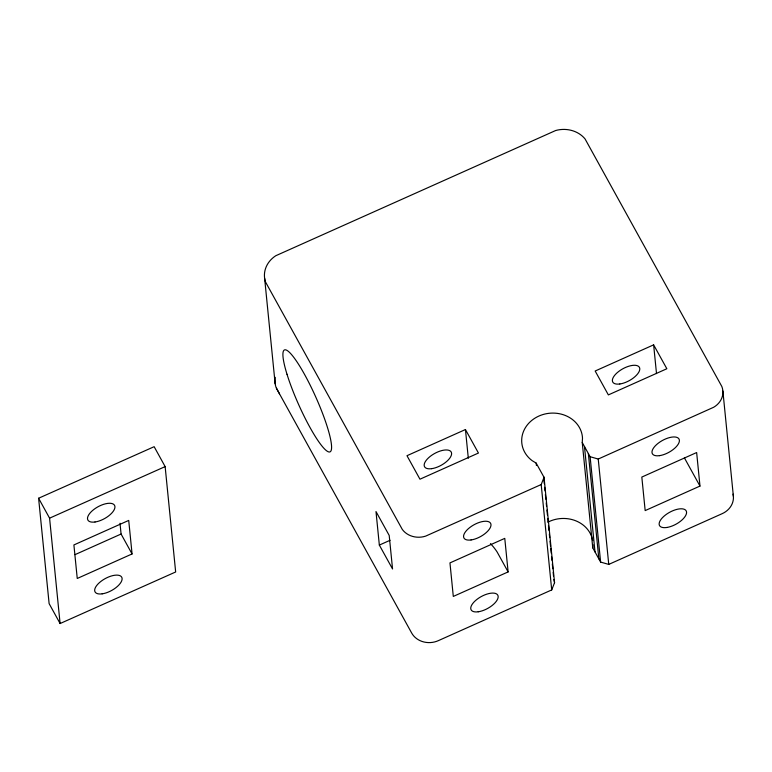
<?xml version="1.0" encoding="UTF-8"?>
<svg xmlns="http://www.w3.org/2000/svg" width="772" height="772" viewBox="0 0 772 772"><rect width="100%" height="100%" fill="white"/><g stroke="black" fill="none" stroke-linecap="round" stroke-linejoin="round"><path stroke-width="1.16" d="M733.053 494.109A19.966 17.582 -5.7 0 1 721.849 513.814L608.751 564.409L600.626 562.084L592.761 547.859L582.242 442.491L582.503 438.178A30.455 26.817 -5.7 0 0 538.904 416.05A30.455 26.817 -5.7 0 0 532.197 460.691L536.173 463.103L544.038 477.328L554.557 582.696L551.71 589.924L438.612 640.528A19.966 17.582 -5.7 0 1 411.534 632.77L276.405 388.248M592.761 547.859L592.954 544.627M551.71 589.924L541.191 484.555L544.038 477.328M582.242 442.491L590.107 456.715L598.232 459.041L713.666 407.269A19.966 17.582 -5.7 0 0 721.83 386.483L585.07 138.95A26.904 23.691 -5.7 0 0 555.637 130.526L275.768 255.735A26.923 23.7 -5.7 0 0 265.481 281.925L402.299 529.438A19.966 17.582 -5.7 0 0 425.642 536.125L541.191 484.555M38.6 498.249L154.149 446.689L165.14 466.606L175.659 571.975L60.1 623.535L49.118 603.617L38.6 498.249L49.582 518.166L60.1 623.535M49.582 518.166L165.14 466.606M75.029 554.634L121.079 534.031L120.007 523.252M132.07 553.949L77.248 578.469L73.9 544.945L128.721 520.424L132.07 553.949L121.079 534.031M653.633 344.852L595.164 371.014L608.365 394.907L666.844 368.746L653.633 344.852L656.509 373.59M465.448 429.541L406.979 455.702L419.958 479.2L478.437 453.039L465.448 429.541L468.315 458.278M379.341 545.08L375.993 511.556L389.204 535.45L392.552 568.974L379.341 545.08L390.092 540.275M508.121 571.907L453.299 596.428L449.96 562.904L504.772 538.373L508.121 571.907L497.12 551.99A65.234 57.437 -5.7 0 0 490.461 543.613M699.982 486.07L645.17 510.591L641.822 477.067L696.643 452.546L699.982 486.07L684.426 457.912M279.493 393.845L276 387.293A26.923 23.7 -5.7 0 1 275.208 377.325M554.557 582.696L553.871 579.502M722.881 391.066L733.4 496.435M598.232 459.041L608.751 564.409M590.107 456.715L600.626 562.084M588.351 453.531L598.86 558.899M584.481 446.534L595 551.903M543.594 476.536L544.308 483.716M544.675 487.306L545.032 490.905M545.389 494.495L545.862 499.281M546.229 502.871L546.586 506.471M546.943 510.06L547.416 514.847M547.782 518.437L548.139 522.036M548.496 525.626L548.969 530.412M549.336 534.002L549.693 537.601M550.05 541.191L550.523 545.978M550.764 548.371L551.247 553.167M551.604 556.757L551.961 560.347M552.318 563.936L552.8 568.732M553.157 572.322L553.514 575.912M536.173 463.103L536.415 465.497M264.632 278.364L275.15 383.732M547.888 522.152A30.455 26.817 -5.7 0 1 592.693 540.535M287.01 374.275A55.835 9.36 65.9 0 0 329.094 451.987A55.835 9.36 65.9 0 0 305.635 376.408A55.835 9.36 65.9 0 0 287.01 374.275M666.622 527.508A15.228 6.755 -28.9 0 0 686.559 512.087A15.228 6.755 -28.9 0 0 665.387 515.059A15.228 6.755 -28.9 0 0 666.622 527.508M659.452 455.663A15.228 6.755 -28.9 0 0 679.389 440.243A15.228 6.755 -28.9 0 0 658.217 443.224A15.228 6.755 -28.9 0 0 659.452 455.663M478.215 611.791A15.228 6.755 -28.9 0 0 498.152 596.38A15.228 6.755 -28.9 0 0 476.98 599.352A15.228 6.755 -28.9 0 0 478.215 611.791M471.045 539.956A15.228 6.755 -28.9 0 0 490.982 524.535A15.228 6.755 -28.9 0 0 469.81 527.508A15.228 6.755 -28.9 0 0 471.045 539.956M619.839 383.983A15.228 6.755 -28.9 0 0 639.776 368.562A15.228 6.755 -28.9 0 0 618.604 371.544A15.228 6.755 -28.9 0 0 619.839 383.983M431.654 468.672A15.228 6.755 -28.9 0 0 451.591 453.251A15.228 6.755 -28.9 0 0 430.409 456.233A15.228 6.755 -28.9 0 0 431.654 468.672M102.165 593.842A15.228 6.755 -28.9 0 0 122.101 578.421A15.228 6.755 -28.9 0 0 100.92 581.393A15.228 6.755 -28.9 0 0 102.165 593.842M94.995 521.997A15.228 6.755 -28.9 0 0 114.931 506.577A15.228 6.755 -28.9 0 0 93.75 509.549A15.228 6.755 -28.9 0 0 94.995 521.997"/></g></svg>
